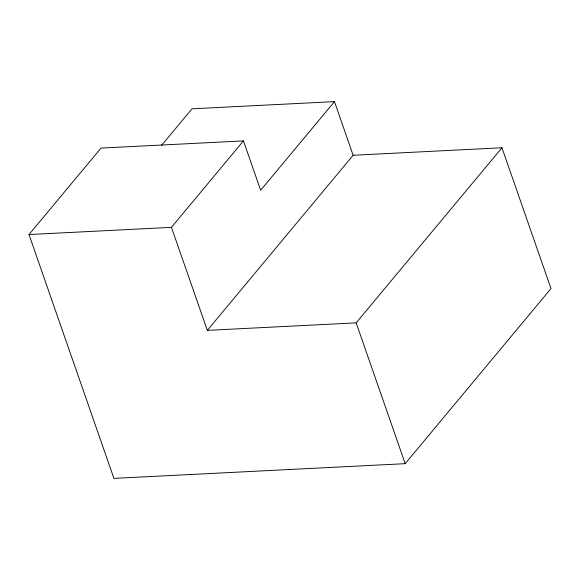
<?xml version="1.0" encoding="UTF-8"?>
<svg xmlns="http://www.w3.org/2000/svg" width="580" height="580" viewBox="0 0 580 580"><rect width="100%" height="100%" fill="white"/><g stroke="black" fill="none" stroke-linecap="round" stroke-linejoin="round"><path stroke-width="0.87" d="M353.133 155.266L501.961 147.755L551 288.564L405.202 463.666L113.912 478.377L29 234.545L100.993 148.088L243.448 140.897L260.645 190.269L334.457 101.623L353.133 155.266L207.335 330.368L171.455 227.353L243.448 140.897M161.436 145.522L191.994 108.815L334.457 101.623M207.335 330.368L356.163 322.857L501.961 147.755M29 234.545L171.455 227.353M356.163 322.857L405.202 463.666"/></g></svg>
